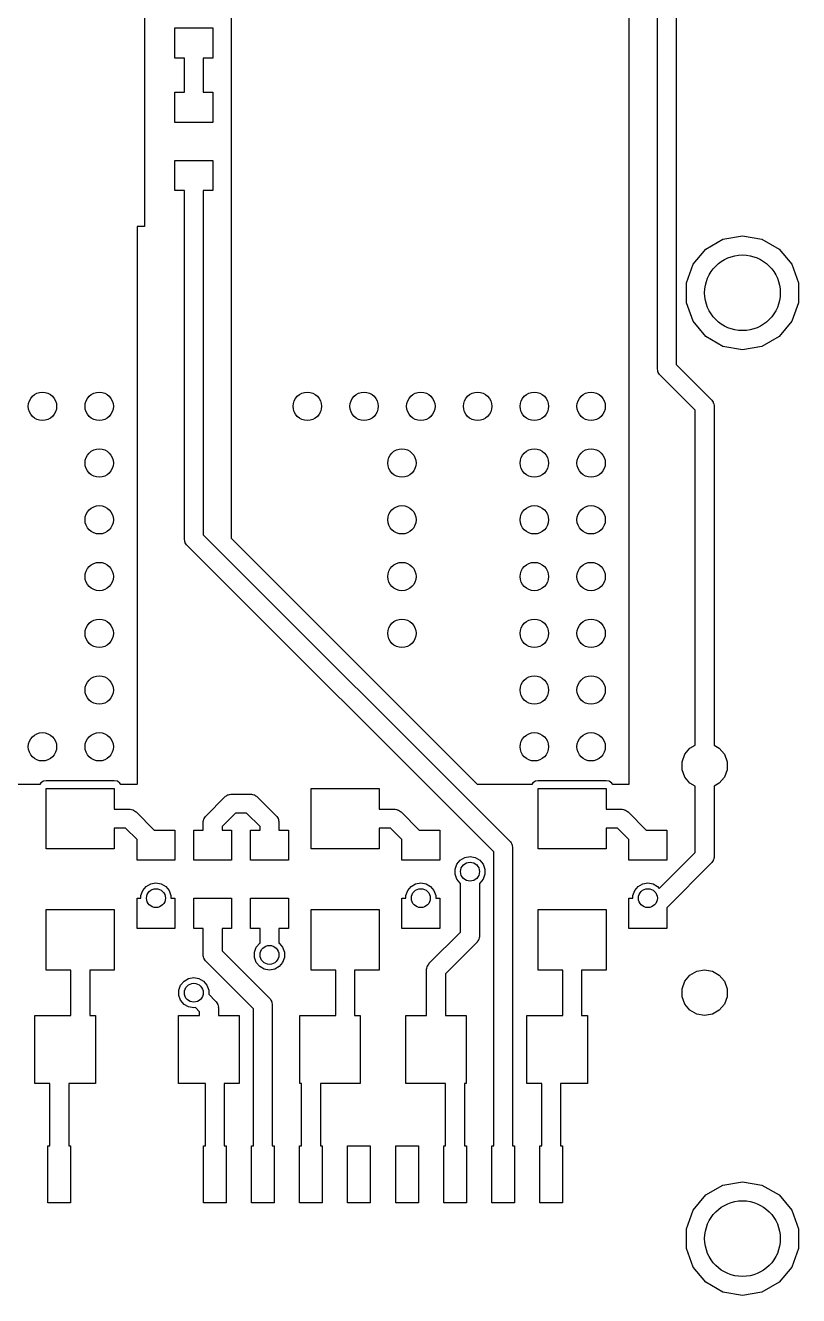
# Model space of a CAD drawing. Extents: x 0.3 to 75.7, y -92.7 to -0.5.
# Drawn here: x 54.05 to 74.48, y -54.51 to -20.93 of the extents above; entities that cross this region are included whole.
import ezdxf

# ---------------------------------------------------------------- set-up
doc = ezdxf.new("R2010")
doc.units = 0
doc.header["$MEASUREMENT"] = 0
doc.layers.add('BLACK', color=7, linetype='CONTINUOUS')

msp = doc.modelspace()

# ---------------------------------------------------------------- linework, layer by layer
at = {"layer": 'Black'}
for p, q in [((70, -14.5127), (70, -40.9873)), ((59.5, -34.4947), (59.5, -18.0053)), ((70.75, -30), (70.75, -19.46)), ((57.2, -19.75), (57.2, -26.25)), ((71.25, -19.5636), (71.25, -29.8964)), ((58, -21.8), (58, -21)), ((58, -21), (59, -21)), ((59, -21), (59, -21.8)), ((58.25, -21.8), (58, -21.8)), ((58.25, -22.7), (58.25, -21.8)), ((59, -21.8), (58.75, -21.8)), ((58.75, -21.8), (58.75, -22.7)), ((58, -23.5), (58, -22.7)), ((58, -22.7), (58.25, -22.7)), ((58.75, -22.7), (59, -22.7)), ((59, -22.7), (59, -23.5)), ((59, -23.5), (58, -23.5)), ((58, -25.3), (58, -24.5)), ((58, -24.5), (59, -24.5)), ((59, -24.5), (59, -25.3)), ((58.25, -25.3), (58, -25.3)), ((58.25, -34.5), (58.25, -25.3)), ((59, -25.3), (58.75, -25.3)), ((58.75, -25.3), (58.75, -34.3964)), ((57.2, -26.25), (57, -26.25)), ((57, -26.25), (57, -40.9873)), ((72.485, -26.5851), (73, -26.4943)), ((73, -26.4943), (73.515, -26.5851)), ((71.696, -27.2471), (72.0321, -26.8465)), ((72.0321, -26.8465), (72.485, -26.5851)), ((73.515, -26.5851), (73.9679, -26.8465)), ((73.9679, -26.8465), (74.304, -27.2471)), ((71.5171, -27.7385), (71.696, -27.2471)), ((74.304, -27.2471), (74.4829, -27.7385)), ((71.5171, -28.2615), (71.5171, -27.7385)), ((74.4829, -27.7385), (74.4829, -28.2615)), ((71.696, -28.7529), (71.5171, -28.2615)), ((74.4829, -28.2615), (74.304, -28.7529)), ((72.0321, -29.1535), (71.696, -28.7529)), ((74.304, -28.7529), (73.9679, -29.1535)), ((72.485, -29.4149), (72.0321, -29.1535)), ((73.9679, -29.1535), (73.515, -29.4149)), ((73, -29.5057), (72.485, -29.4149)), ((73.515, -29.4149), (73, -29.5057)), ((70.7519, -30.0108), (70.75, -30)), ((70.751, -30.0218), (70.7519, -30.0108)), ((70.7594, -30.0533), (70.751, -30.0218)), ((70.7651, -30.0855), (70.7594, -30.0533)), ((70.7706, -30.095), (70.7651, -30.0855)), ((70.7734, -30.1057), (70.7706, -30.095)), ((70.7922, -30.1324), (70.7734, -30.1057)), ((70.8085, -30.1607), (70.7922, -30.1324)), ((70.8169, -30.1678), (70.8085, -30.1607)), ((70.8232, -30.1768), (70.8169, -30.1678)), ((71.75, -31.1036), (70.8232, -30.1768)), ((71.25, -29.8964), (72.1768, -30.8232)), ((72.1768, -30.8232), (72.1831, -30.8322)), ((72.1831, -30.8322), (72.1915, -30.8393)), ((72.1915, -30.8393), (72.2078, -30.8676)), ((72.2078, -30.8676), (72.2266, -30.8943)), ((71.75, -39.9594), (71.75, -31.1036)), ((72.2266, -30.8943), (72.2294, -30.905)), ((72.2294, -30.905), (72.2349, -30.9145)), ((72.2349, -30.9145), (72.2406, -30.9467)), ((72.2406, -30.9467), (72.249, -30.9782)), ((72.249, -30.9782), (72.2481, -30.9892)), ((72.2481, -30.9892), (72.25, -31)), ((72.25, -31), (72.25, -39.9594)), ((58.2519, -34.5108), (58.25, -34.5)), ((58.251, -34.5218), (58.2519, -34.5108)), ((58.2594, -34.5533), (58.251, -34.5218)), ((58.2651, -34.5855), (58.2594, -34.5533)), ((58.75, -34.3964), (66.8518, -42.4982)), ((59.5001, -34.4953), (59.5, -34.4947)), ((59.5, -34.4958), (59.5001, -34.4953)), ((59.5005, -34.4975), (59.5, -34.4958)), ((59.5008, -34.4991), (59.5005, -34.4975)), ((59.501, -34.4996), (59.5008, -34.4991)), ((59.5012, -34.5001), (59.501, -34.4996)), ((59.5021, -34.5015), (59.5012, -34.5001)), ((59.503, -34.5029), (59.5021, -34.5015)), ((59.5034, -34.5033), (59.503, -34.5029)), ((59.5037, -34.5037), (59.5034, -34.5033)), ((65.9963, -40.9963), (59.5037, -34.5037)), ((58.2706, -34.595), (58.2651, -34.5855)), ((58.2734, -34.6057), (58.2706, -34.595)), ((58.2922, -34.6324), (58.2734, -34.6057)), ((58.3085, -34.6607), (58.2922, -34.6324)), ((58.3169, -34.6678), (58.3085, -34.6607)), ((58.3232, -34.6768), (58.3169, -34.6678)), ((66.425, -42.7786), (58.3232, -34.6768)), ((71.4069, -40.3954), (71.4784, -40.1989)), ((71.4784, -40.1989), (71.6129, -40.0386)), ((71.6129, -40.0386), (71.75, -39.9594)), ((72.25, -39.9594), (72.3871, -40.0386)), ((72.3871, -40.0386), (72.5216, -40.1989)), ((72.5216, -40.1989), (72.5931, -40.3954)), ((71.4069, -40.6046), (71.4069, -40.3954)), ((71.4784, -40.8011), (71.4069, -40.6046)), ((72.5931, -40.6046), (72.5216, -40.8011)), ((72.5931, -40.3954), (72.5931, -40.6046)), ((54.4578, -40.9538), (54.4301, -40.9945)), ((54.526, -40.91), (54.4578, -40.9538)), ((54.6012, -40.8958), (54.526, -40.91)), ((56.3987, -40.8958), (54.6012, -40.8958)), ((56.4793, -40.9122), (56.3987, -40.8958)), ((56.5462, -40.9578), (56.4793, -40.9122)), ((56.5696, -40.9942), (56.5462, -40.9578)), ((67.4578, -40.9538), (67.4301, -40.9945)), ((67.526, -40.91), (67.4578, -40.9538)), ((67.6012, -40.8958), (67.526, -40.91)), ((69.3987, -40.8958), (67.6012, -40.8958)), ((69.4793, -40.9122), (69.3987, -40.8958)), ((69.5462, -40.9578), (69.4793, -40.9122)), ((69.5696, -40.9942), (69.5462, -40.9578)), ((71.6129, -40.9614), (71.4784, -40.8011)), ((72.5216, -40.8011), (72.3871, -40.9614)), ((54.4196, -41), (53.0053, -41)), ((54.4213, -40.9997), (54.4196, -41)), ((54.423, -40.9995), (54.4213, -40.9997)), ((54.4234, -40.9993), (54.423, -40.9995)), ((54.4239, -40.9992), (54.4234, -40.9993)), ((54.4254, -40.9984), (54.4239, -40.9992)), ((54.427, -40.9976), (54.4254, -40.9984)), ((54.4273, -40.9973), (54.427, -40.9976)), ((54.4277, -40.997), (54.4273, -40.9973)), ((54.4288, -40.9957), (54.4277, -40.997)), ((54.4301, -40.9945), (54.4288, -40.9957)), ((54.6, -42.7), (54.6, -41.1)), ((54.6, -41.1), (56.4, -41.1)), ((56.4, -41.1), (56.4, -41.65)), ((56.5708, -40.9956), (56.5696, -40.9942)), ((56.5721, -40.997), (56.5708, -40.9956)), ((56.5723, -40.9972), (56.5721, -40.997)), ((56.5726, -40.9974), (56.5723, -40.9972)), ((56.5742, -40.9983), (56.5726, -40.9974)), ((56.5759, -40.9992), (56.5742, -40.9983)), ((56.5762, -40.9993), (56.5759, -40.9992)), ((56.5765, -40.9994), (56.5762, -40.9993)), ((56.5784, -40.9997), (56.5765, -40.9994)), ((56.5802, -41), (56.5784, -40.9997)), ((56.9873, -41), (56.5802, -41)), ((56.9884, -40.9998), (56.9873, -41)), ((56.9895, -40.9998), (56.9884, -40.9998)), ((56.9905, -40.9994), (56.9895, -40.9998)), ((56.9916, -40.9992), (56.9905, -40.9994)), ((56.9926, -40.9987), (56.9916, -40.9992)), ((56.9936, -40.9983), (56.9926, -40.9987)), ((56.9945, -40.9976), (56.9936, -40.9983)), ((56.9955, -40.997), (56.9945, -40.9976)), ((56.9962, -40.9962), (56.9955, -40.997)), ((56.997, -40.9955), (56.9962, -40.9962)), ((56.9976, -40.9945), (56.997, -40.9955)), ((56.9983, -40.9936), (56.9976, -40.9945)), ((56.9987, -40.9926), (56.9983, -40.9936)), ((56.9992, -40.9916), (56.9987, -40.9926)), ((56.9994, -40.9905), (56.9992, -40.9916)), ((56.9998, -40.9895), (56.9994, -40.9905)), ((57, -40.9873), (56.9998, -40.9884)), ((56.9998, -40.9884), (56.9998, -40.9895)), ((59.3393, -41.3085), (59.3676, -41.2922)), ((59.3676, -41.2922), (59.3943, -41.2734)), ((59.3943, -41.2734), (59.405, -41.2706)), ((59.405, -41.2706), (59.4145, -41.2651)), ((59.4145, -41.2651), (59.4467, -41.2594)), ((59.4467, -41.2594), (59.4782, -41.251)), ((59.4782, -41.251), (59.4892, -41.2519)), ((59.4892, -41.2519), (59.5, -41.25)), ((59.5, -41.25), (60, -41.25)), ((60, -41.25), (60.0108, -41.2519)), ((60.0108, -41.2519), (60.0218, -41.251)), ((60.0218, -41.251), (60.0533, -41.2594)), ((60.0533, -41.2594), (60.0855, -41.2651)), ((60.0855, -41.2651), (60.095, -41.2706)), ((60.095, -41.2706), (60.1057, -41.2734)), ((60.1057, -41.2734), (60.1324, -41.2922)), ((60.1324, -41.2922), (60.1607, -41.3085)), ((61.6, -42.7), (61.6, -41.1)), ((61.6, -41.1), (63.4, -41.1)), ((63.4, -41.1), (63.4, -41.65)), ((65.9967, -40.9966), (65.9963, -40.9963)), ((65.9971, -40.997), (65.9967, -40.9966)), ((65.9985, -40.9979), (65.9971, -40.997)), ((65.9999, -40.9988), (65.9985, -40.9979)), ((66.0004, -40.999), (65.9999, -40.9988)), ((66.0009, -40.9992), (66.0004, -40.999)), ((66.0026, -40.9995), (66.0009, -40.9992)), ((66.0042, -41), (66.0026, -40.9995)), ((66.0047, -40.9999), (66.0042, -41)), ((66.0053, -41), (66.0047, -40.9999)), ((67.4196, -41), (66.0053, -41)), ((67.4213, -40.9997), (67.4196, -41)), ((67.423, -40.9995), (67.4213, -40.9997)), ((67.4234, -40.9993), (67.423, -40.9995)), ((67.4239, -40.9992), (67.4234, -40.9993)), ((67.4254, -40.9984), (67.4239, -40.9992)), ((67.427, -40.9976), (67.4254, -40.9984)), ((67.4273, -40.9973), (67.427, -40.9976)), ((67.4277, -40.997), (67.4273, -40.9973)), ((67.4288, -40.9957), (67.4277, -40.997)), ((67.4301, -40.9945), (67.4288, -40.9957)), ((67.6, -42.7), (67.6, -41.1)), ((67.6, -41.1), (69.4, -41.1)), ((69.4, -41.1), (69.4, -41.65)), ((69.5708, -40.9956), (69.5696, -40.9942)), ((69.5721, -40.997), (69.5708, -40.9956)), ((69.5723, -40.9972), (69.5721, -40.997)), ((69.5726, -40.9974), (69.5723, -40.9972)), ((69.5742, -40.9983), (69.5726, -40.9974)), ((69.5759, -40.9992), (69.5742, -40.9983)), ((69.5762, -40.9993), (69.5759, -40.9992)), ((69.5765, -40.9994), (69.5762, -40.9993)), ((69.5784, -40.9997), (69.5765, -40.9994)), ((69.5802, -41), (69.5784, -40.9997)), ((69.9873, -41), (69.5802, -41)), ((69.9884, -40.9998), (69.9873, -41)), ((69.9895, -40.9998), (69.9884, -40.9998)), ((69.9905, -40.9994), (69.9895, -40.9998)), ((69.9916, -40.9992), (69.9905, -40.9994)), ((69.9926, -40.9987), (69.9916, -40.9992)), ((69.9937, -40.9983), (69.9926, -40.9987)), ((69.9945, -40.9976), (69.9937, -40.9983)), ((69.9955, -40.997), (69.9945, -40.9976)), ((69.9962, -40.9962), (69.9955, -40.997)), ((69.997, -40.9955), (69.9962, -40.9962)), ((69.9976, -40.9945), (69.997, -40.9955)), ((69.9983, -40.9936), (69.9976, -40.9945)), ((69.9987, -40.9926), (69.9983, -40.9936)), ((69.9992, -40.9916), (69.9987, -40.9926)), ((69.9994, -40.9905), (69.9992, -40.9916)), ((69.9998, -40.9895), (69.9994, -40.9905)), ((70, -40.9873), (69.9998, -40.9884)), ((69.9998, -40.9884), (69.9998, -40.9895)), ((71.75, -41.0406), (71.6129, -40.9614)), ((71.75, -42.7964), (71.75, -41.0406)), ((72.3871, -40.9614), (72.25, -41.0406)), ((72.25, -41.0406), (72.25, -42.9)), ((58.8232, -41.8232), (59.3232, -41.3232)), ((59.3232, -41.3232), (59.3322, -41.3169)), ((59.3322, -41.3169), (59.3393, -41.3085)), ((60.1607, -41.3085), (60.1678, -41.3169)), ((60.1678, -41.3169), (60.1768, -41.3232)), ((60.1768, -41.3232), (60.6768, -41.8232)), ((56.4, -41.65), (56.8, -41.65)), ((56.8, -41.65), (56.8108, -41.6519)), ((56.8108, -41.6519), (56.8218, -41.651)), ((56.8218, -41.651), (56.8533, -41.6594)), ((56.8533, -41.6594), (56.8855, -41.6651)), ((56.8855, -41.6651), (56.895, -41.6706)), ((56.895, -41.6706), (56.9057, -41.6734)), ((56.9057, -41.6734), (56.9324, -41.6922)), ((56.9324, -41.6922), (56.9607, -41.7085)), ((56.9607, -41.7085), (56.9678, -41.7169)), ((56.9678, -41.7169), (56.9768, -41.7232)), ((56.9768, -41.7232), (57.4536, -42.2)), ((58.751, -41.9782), (58.7594, -41.9467)), ((58.7594, -41.9467), (58.7651, -41.9145)), ((58.7651, -41.9145), (58.7706, -41.905)), ((58.7706, -41.905), (58.7734, -41.8943)), ((58.7734, -41.8943), (58.7922, -41.8676)), ((58.7922, -41.8676), (58.8085, -41.8393)), ((58.8085, -41.8393), (58.8169, -41.8322)), ((58.8169, -41.8322), (58.8232, -41.8232)), ((59.6036, -41.75), (59.25, -42.1036)), ((59.8964, -41.75), (59.6036, -41.75)), ((60.25, -42.1036), (59.8964, -41.75)), ((60.6768, -41.8232), (60.6831, -41.8322)), ((60.6831, -41.8322), (60.6915, -41.8393)), ((60.6915, -41.8393), (60.7078, -41.8676)), ((60.7078, -41.8676), (60.7266, -41.8943)), ((60.7266, -41.8943), (60.7294, -41.905)), ((60.7294, -41.905), (60.7349, -41.9145)), ((60.7349, -41.9145), (60.7406, -41.9467)), ((60.7406, -41.9467), (60.749, -41.9782)), ((63.4, -41.65), (63.8, -41.65)), ((63.8, -41.65), (63.8108, -41.6519)), ((63.8108, -41.6519), (63.8218, -41.651)), ((63.8218, -41.651), (63.8533, -41.6594)), ((63.8533, -41.6594), (63.8855, -41.6651)), ((63.8855, -41.6651), (63.895, -41.6706)), ((63.895, -41.6706), (63.9057, -41.6734)), ((63.9057, -41.6734), (63.9324, -41.6922)), ((63.9324, -41.6922), (63.9607, -41.7085)), ((63.9607, -41.7085), (63.9678, -41.7169)), ((63.9678, -41.7169), (63.9768, -41.7232)), ((63.9768, -41.7232), (64.4536, -42.2)), ((69.4, -41.65), (69.8, -41.65)), ((69.8, -41.65), (69.8108, -41.6519)), ((69.8108, -41.6519), (69.8218, -41.651)), ((69.8218, -41.651), (69.8533, -41.6594)), ((69.8533, -41.6594), (69.8855, -41.6651)), ((69.8855, -41.6651), (69.895, -41.6706)), ((69.895, -41.6706), (69.9057, -41.6734)), ((69.9057, -41.6734), (69.9324, -41.6922)), ((69.9324, -41.6922), (69.9607, -41.7085)), ((69.9607, -41.7085), (69.9678, -41.7169)), ((69.9678, -41.7169), (69.9768, -41.7232)), ((69.9768, -41.7232), (70.4536, -42.2)), ((56.6964, -42.15), (56.4, -42.15)), ((56.4, -42.15), (56.4, -42.7)), ((57, -42.4536), (56.6964, -42.15)), ((57.4536, -42.2), (58, -42.2)), ((58, -42.2), (58, -43)), ((58.5, -43), (58.5, -42.2)), ((58.5, -42.2), (58.75, -42.2)), ((58.75, -42), (58.7519, -41.9892)), ((58.75, -42.2), (58.75, -42)), ((58.7519, -41.9892), (58.751, -41.9782)), ((59.25, -42.1036), (59.25, -42.2)), ((59.25, -42.2), (59.5, -42.2)), ((59.5, -42.2), (59.5, -43)), ((60, -43), (60, -42.2)), ((60, -42.2), (60.25, -42.2)), ((60.25, -42.2), (60.25, -42.1036)), ((60.749, -41.9782), (60.7481, -41.9892)), ((60.7481, -41.9892), (60.75, -42)), ((60.75, -42), (60.75, -42.2)), ((60.75, -42.2), (61, -42.2)), ((61, -42.2), (61, -43)), ((63.6964, -42.15), (63.4, -42.15)), ((63.4, -42.15), (63.4, -42.7)), ((64, -42.4536), (63.6964, -42.15)), ((64.4536, -42.2), (65, -42.2)), ((65, -42.2), (65, -43)), ((69.6964, -42.15), (69.4, -42.15)), ((69.4, -42.15), (69.4, -42.7)), ((70, -42.4536), (69.6964, -42.15)), ((70.4536, -42.2), (71, -42.2)), ((71, -42.2), (71, -43)), ((57, -43), (57, -42.4536)), ((64, -43), (64, -42.4536)), ((66.8518, -42.4982), (66.8581, -42.5072)), ((66.8581, -42.5072), (66.8665, -42.5143)), ((66.8665, -42.5143), (66.8828, -42.5426)), ((66.8828, -42.5426), (66.9016, -42.5693)), ((66.9016, -42.5693), (66.9044, -42.58)), ((66.9044, -42.58), (66.9099, -42.5895)), ((66.9099, -42.5895), (66.9156, -42.6217)), ((66.9156, -42.6217), (66.924, -42.6532)), ((70, -43), (70, -42.4536)), ((56.4, -42.7), (54.6, -42.7)), ((63.4, -42.7), (61.6, -42.7)), ((65.5419, -42.9924), (65.6627, -42.9227)), ((65.6627, -42.9227), (65.8, -42.8985)), ((65.8, -42.8985), (65.9373, -42.9227)), ((65.9373, -42.9227), (66.0581, -42.9924)), ((66.425, -50.55), (66.425, -42.7786)), ((66.924, -42.6532), (66.9231, -42.6642)), ((66.9231, -42.6642), (66.925, -42.675)), ((66.925, -42.675), (66.925, -50.55)), ((69.4, -42.7), (67.6, -42.7)), ((70.8019, -43.7446), (71.75, -42.7964)), ((72.2406, -42.9533), (72.2349, -42.9855)), ((72.249, -42.9218), (72.2406, -42.9533)), ((72.25, -42.9), (72.2481, -42.9108)), ((72.2481, -42.9108), (72.249, -42.9218)), ((58, -43), (57, -43)), ((59.5, -43), (58.5, -43)), ((61, -43), (60, -43)), ((65, -43), (64, -43)), ((65.4046, -43.2303), (65.4523, -43.0992)), ((65.4046, -43.3697), (65.4046, -43.2303)), ((65.4523, -43.0992), (65.5419, -42.9924)), ((66.0581, -42.9924), (66.1477, -43.0992)), ((66.1477, -43.0992), (66.1954, -43.2303)), ((66.1954, -43.2303), (66.1954, -43.3697)), ((71, -43), (70, -43)), ((72.1768, -43.0768), (71, -44.2536)), ((72.1831, -43.0678), (72.1768, -43.0768)), ((72.1915, -43.0607), (72.1831, -43.0678)), ((72.2078, -43.0324), (72.1915, -43.0607)), ((72.2266, -43.0057), (72.2078, -43.0324)), ((72.2294, -42.995), (72.2266, -43.0057)), ((72.2349, -42.9855), (72.2294, -42.995)), ((57.2419, -43.6924), (57.3627, -43.6227)), ((57.3627, -43.6227), (57.5, -43.5985)), ((57.5, -43.5985), (57.6373, -43.6227)), ((57.6373, -43.6227), (57.7581, -43.6924)), ((64.2419, -43.6924), (64.3627, -43.6227)), ((64.3627, -43.6227), (64.5, -43.5985)), ((64.5, -43.5985), (64.6373, -43.6227)), ((64.6373, -43.6227), (64.7581, -43.6924)), ((65.4523, -43.5008), (65.4046, -43.3697)), ((65.5419, -43.6076), (65.4523, -43.5008)), ((65.55, -43.6123), (65.5419, -43.6076)), ((65.55, -44.8964), (65.55, -43.6123)), ((66.0581, -43.6076), (66.05, -43.6123)), ((66.05, -43.6123), (66.05, -45)), ((66.1477, -43.5008), (66.0581, -43.6076)), ((66.1954, -43.3697), (66.1477, -43.5008)), ((70.2419, -43.6924), (70.3627, -43.6227)), ((70.3627, -43.6227), (70.5, -43.5985)), ((70.5, -43.5985), (70.6373, -43.6227)), ((70.6373, -43.6227), (70.7581, -43.6924)), ((57.1046, -43.9303), (57.1523, -43.7992)), ((57.1046, -44), (57.1046, -43.9303)), ((57.1523, -43.7992), (57.2419, -43.6924)), ((57.7581, -43.6924), (57.8477, -43.7992)), ((57.8477, -43.7992), (57.8954, -43.9303)), ((57.8954, -43.9303), (57.8954, -44)), ((64.1046, -43.9303), (64.1523, -43.7992)), ((64.1046, -44), (64.1046, -43.9303)), ((64.1523, -43.7992), (64.2419, -43.6924)), ((64.7581, -43.6924), (64.8477, -43.7992)), ((64.8477, -43.7992), (64.8954, -43.9303)), ((64.8954, -43.9303), (64.8954, -44)), ((70.1046, -43.9303), (70.1523, -43.7992)), ((70.1046, -44), (70.1046, -43.9303)), ((70.1523, -43.7992), (70.2419, -43.6924)), ((70.7581, -43.6924), (70.8019, -43.7446)), ((54.6, -45.9), (54.6, -44.3)), ((54.6, -44.3), (56.4, -44.3)), ((56.4, -44.3), (56.4, -45.9)), ((57, -44.8), (57, -44)), ((57, -44), (57.1046, -44)), ((57.8954, -44), (58, -44)), ((58, -44), (58, -44.8)), ((58.5, -44.8), (58.5, -44)), ((58.5, -44), (59.5, -44)), ((59.5, -44), (59.5, -44.8)), ((60, -44.8), (60, -44)), ((60, -44), (61, -44)), ((61, -44), (61, -44.8)), ((61.6, -45.9), (61.6, -44.3)), ((61.6, -44.3), (63.4, -44.3)), ((63.4, -44.3), (63.4, -45.9)), ((64, -44.8), (64, -44)), ((64, -44), (64.1046, -44)), ((64.8954, -44), (65, -44)), ((65, -44), (65, -44.8)), ((67.6, -45.9), (67.6, -44.3)), ((67.6, -44.3), (69.4, -44.3)), ((69.4, -44.3), (69.4, -45.9)), ((70, -44.8), (70, -44)), ((70, -44), (70.1046, -44)), ((71, -44.2536), (71, -44.8)), ((58, -44.8), (57, -44.8)), ((58.75, -44.8), (58.5, -44.8)), ((58.75, -45.5), (58.75, -44.8)), ((59.5, -44.8), (59.25, -44.8)), ((59.25, -44.8), (59.25, -45.3964)), ((60.25, -44.8), (60, -44.8)), ((60.25, -45.1877), (60.25, -44.8)), ((61, -44.8), (60.75, -44.8)), ((60.75, -44.8), (60.75, -45.1877)), ((65, -44.8), (64, -44.8)), ((64.7232, -45.7232), (65.55, -44.8964)), ((71, -44.8), (70, -44.8)), ((60.1046, -45.4303), (60.1523, -45.2992)), ((60.1523, -45.2992), (60.2419, -45.1924)), ((60.2419, -45.1924), (60.25, -45.1877)), ((60.75, -45.1877), (60.7581, -45.1924)), ((60.7581, -45.1924), (60.8477, -45.2992)), ((60.8477, -45.2992), (60.8954, -45.4303)), ((65.9768, -45.1768), (65.15, -46.0036)), ((65.9831, -45.1678), (65.9768, -45.1768)), ((65.9915, -45.1607), (65.9831, -45.1678)), ((66.0078, -45.1324), (65.9915, -45.1607)), ((66.0266, -45.1057), (66.0078, -45.1324)), ((66.0294, -45.095), (66.0266, -45.1057)), ((66.0349, -45.0855), (66.0294, -45.095)), ((66.0406, -45.0533), (66.0349, -45.0855)), ((66.049, -45.0218), (66.0406, -45.0533)), ((66.05, -45), (66.0481, -45.0108)), ((66.0481, -45.0108), (66.049, -45.0218)), ((58.7519, -45.5108), (58.75, -45.5)), ((58.751, -45.5218), (58.7519, -45.5108)), ((58.7594, -45.5533), (58.751, -45.5218)), ((58.7651, -45.5855), (58.7594, -45.5533)), ((58.7706, -45.595), (58.7651, -45.5855)), ((58.7734, -45.6057), (58.7706, -45.595)), ((58.7922, -45.6324), (58.7734, -45.6057)), ((58.8085, -45.6607), (58.7922, -45.6324)), ((59.25, -45.3964), (60.5018, -46.6482)), ((60.1046, -45.5697), (60.1046, -45.4303)), ((60.1523, -45.7008), (60.1046, -45.5697)), ((60.8954, -45.5697), (60.8477, -45.7008)), ((60.8954, -45.4303), (60.8954, -45.5697)), ((55.25, -45.9), (54.6, -45.9)), ((55.25, -47.1), (55.25, -45.9)), ((56.4, -45.9), (55.75, -45.9)), ((55.75, -45.9), (55.75, -47.1)), ((58.8169, -45.6678), (58.8085, -45.6607)), ((58.8232, -45.6768), (58.8169, -45.6678)), ((60.075, -46.9286), (58.8232, -45.6768)), ((60.2419, -45.8076), (60.1523, -45.7008)), ((60.3627, -45.8773), (60.2419, -45.8076)), ((60.5, -45.9015), (60.3627, -45.8773)), ((60.6373, -45.8773), (60.5, -45.9015)), ((60.7581, -45.8076), (60.6373, -45.8773)), ((60.8477, -45.7008), (60.7581, -45.8076)), ((62.25, -45.9), (61.6, -45.9)), ((62.25, -47.1), (62.25, -45.9)), ((63.4, -45.9), (62.75, -45.9)), ((62.75, -45.9), (62.75, -47.1)), ((64.65, -45.9), (64.6519, -45.8892)), ((64.65, -47.1), (64.65, -45.9)), ((64.651, -45.8782), (64.6594, -45.8467)), ((64.6519, -45.8892), (64.651, -45.8782)), ((64.6594, -45.8467), (64.6651, -45.8145)), ((64.6651, -45.8145), (64.6706, -45.805)), ((64.6706, -45.805), (64.6734, -45.7943)), ((64.6734, -45.7943), (64.6922, -45.7676)), ((64.6922, -45.7676), (64.7085, -45.7393)), ((64.7085, -45.7393), (64.7169, -45.7322)), ((64.7169, -45.7322), (64.7232, -45.7232)), ((68.25, -45.9), (67.6, -45.9)), ((68.25, -47.1), (68.25, -45.9)), ((69.4, -45.9), (68.75, -45.9)), ((68.75, -45.9), (68.75, -47.1)), ((71.6129, -46.0386), (71.794, -45.934)), ((71.794, -45.934), (72, -45.8977)), ((72, -45.8977), (72.206, -45.934)), ((72.206, -45.934), (72.3871, -46.0386)), ((58.1046, -46.4303), (58.1523, -46.2992)), ((58.1523, -46.2992), (58.2419, -46.1924)), ((58.2419, -46.1924), (58.3627, -46.1227)), ((58.3627, -46.1227), (58.5, -46.0985)), ((58.5, -46.0985), (58.6373, -46.1227)), ((58.6373, -46.1227), (58.7581, -46.1924)), ((58.7581, -46.1924), (58.8477, -46.2992)), ((58.8477, -46.2992), (58.8954, -46.4303)), ((65.15, -46.0036), (65.15, -47.1)), ((71.4069, -46.3954), (71.4784, -46.1989)), ((71.4784, -46.1989), (71.6129, -46.0386)), ((72.3871, -46.0386), (72.5216, -46.1989)), ((72.5216, -46.1989), (72.5931, -46.3954)), ((58.1046, -46.5697), (58.1046, -46.4303)), ((58.1523, -46.7008), (58.1046, -46.5697)), ((58.8954, -46.4303), (58.8954, -46.5419)), ((58.8954, -46.5419), (59.0768, -46.7232)), ((60.5018, -46.6482), (60.5081, -46.6572)), ((60.5081, -46.6572), (60.5165, -46.6643)), ((60.5165, -46.6643), (60.5328, -46.6926)), ((71.4069, -46.6046), (71.4069, -46.3954)), ((71.4784, -46.8011), (71.4069, -46.6046)), ((72.5931, -46.6046), (72.5216, -46.8011)), ((72.5931, -46.3954), (72.5931, -46.6046)), ((58.2419, -46.8076), (58.1523, -46.7008)), ((58.3627, -46.8773), (58.2419, -46.8076)), ((58.5, -46.9015), (58.3627, -46.8773)), ((58.5408, -46.8943), (58.5, -46.9015)), ((58.65, -47.0036), (58.5408, -46.8943)), ((59.0768, -46.7232), (59.0831, -46.7322)), ((59.0831, -46.7322), (59.0915, -46.7393)), ((59.0915, -46.7393), (59.1078, -46.7676)), ((59.1078, -46.7676), (59.1266, -46.7943)), ((59.1266, -46.7943), (59.1294, -46.805)), ((59.1294, -46.805), (59.1349, -46.8145)), ((59.1349, -46.8145), (59.1406, -46.8467)), ((59.1406, -46.8467), (59.149, -46.8782)), ((59.149, -46.8782), (59.1481, -46.8892)), ((59.1481, -46.8892), (59.15, -46.9)), ((59.15, -46.9), (59.15, -47.1)), ((60.075, -50.55), (60.075, -46.9286)), ((60.5328, -46.6926), (60.5516, -46.7193)), ((60.5516, -46.7193), (60.5544, -46.73)), ((60.5544, -46.73), (60.5599, -46.7395)), ((60.5599, -46.7395), (60.5656, -46.7717)), ((60.5656, -46.7717), (60.574, -46.8032)), ((60.574, -46.8032), (60.5731, -46.8142)), ((60.5731, -46.8142), (60.575, -46.825)), ((60.575, -46.825), (60.575, -50.55)), ((71.6129, -46.9614), (71.4784, -46.8011)), ((71.794, -47.066), (71.6129, -46.9614)), ((72.3871, -46.9614), (72.206, -47.066)), ((72.5216, -46.8011), (72.3871, -46.9614)), ((54.3, -48.9), (54.3, -47.1)), ((54.3, -47.1), (55.25, -47.1)), ((55.75, -47.1), (55.9, -47.1)), ((55.9, -47.1), (55.9, -48.9)), ((58.1, -48.9), (58.1, -47.1)), ((58.1, -47.1), (58.65, -47.1)), ((58.65, -47.1), (58.65, -47.0036)), ((59.15, -47.1), (59.7, -47.1)), ((59.7, -47.1), (59.7, -48.9)), ((61.3, -48.9), (61.3, -47.1)), ((61.3, -47.1), (62.25, -47.1)), ((62.75, -47.1), (62.9, -47.1)), ((62.9, -47.1), (62.9, -48.9)), ((64.1, -48.9), (64.1, -47.1)), ((64.1, -47.1), (64.65, -47.1)), ((65.15, -47.1), (65.7, -47.1)), ((65.7, -47.1), (65.7, -48.9)), ((67.3, -48.9), (67.3, -47.1)), ((67.3, -47.1), (68.25, -47.1)), ((68.75, -47.1), (68.9, -47.1)), ((68.9, -47.1), (68.9, -48.9)), ((72, -47.1023), (71.794, -47.066)), ((72.206, -47.066), (72, -47.1023)), ((54.695, -48.9), (54.3, -48.9)), ((54.695, -50.55), (54.695, -48.9)), ((55.9, -48.9), (55.195, -48.9)), ((55.195, -48.9), (55.195, -50.55)), ((58.805, -48.9), (58.1, -48.9)), ((58.805, -50.55), (58.805, -48.9)), ((59.7, -48.9), (59.305, -48.9)), ((59.305, -48.9), (59.305, -50.55)), ((61.345, -48.9), (61.3, -48.9)), ((61.345, -50.55), (61.345, -48.9)), ((62.9, -48.9), (61.845, -48.9)), ((61.845, -48.9), (61.845, -50.55)), ((65.155, -48.9), (64.1, -48.9)), ((65.155, -50.55), (65.155, -48.9)), ((65.7, -48.9), (65.655, -48.9)), ((65.655, -48.9), (65.655, -50.55)), ((67.695, -48.9), (67.3, -48.9)), ((67.695, -50.55), (67.695, -48.9)), ((68.9, -48.9), (68.195, -48.9)), ((68.195, -48.9), (68.195, -50.55)), ((54.645, -52.05), (54.645, -50.55)), ((54.645, -50.55), (54.695, -50.55)), ((55.195, -50.55), (55.245, -50.55)), ((55.245, -50.55), (55.245, -52.05)), ((58.755, -52.05), (58.755, -50.55)), ((58.755, -50.55), (58.805, -50.55)), ((59.305, -50.55), (59.355, -50.55)), ((59.355, -50.55), (59.355, -52.05)), ((60.025, -52.05), (60.025, -50.55)), ((60.025, -50.55), (60.075, -50.55)), ((60.575, -50.55), (60.625, -50.55)), ((60.625, -50.55), (60.625, -52.05)), ((61.295, -52.05), (61.295, -50.55)), ((61.295, -50.55), (61.345, -50.55)), ((61.845, -50.55), (61.895, -50.55)), ((61.895, -50.55), (61.895, -52.05)), ((62.565, -52.05), (62.565, -50.55)), ((62.565, -50.55), (63.165, -50.55)), ((63.165, -50.55), (63.165, -52.05)), ((63.835, -52.05), (63.835, -50.55)), ((63.835, -50.55), (64.435, -50.55)), ((64.435, -50.55), (64.435, -52.05)), ((65.105, -52.05), (65.105, -50.55)), ((65.105, -50.55), (65.155, -50.55)), ((65.655, -50.55), (65.705, -50.55)), ((65.705, -50.55), (65.705, -52.05)), ((66.375, -52.05), (66.375, -50.55)), ((66.375, -50.55), (66.425, -50.55)), ((66.925, -50.55), (66.975, -50.55)), ((66.975, -50.55), (66.975, -52.05)), ((67.645, -52.05), (67.645, -50.55)), ((67.645, -50.55), (67.695, -50.55)), ((68.195, -50.55), (68.245, -50.55)), ((68.245, -50.55), (68.245, -52.05)), ((72.0321, -51.8465), (72.485, -51.5851)), ((72.485, -51.5851), (73, -51.4943)), ((73, -51.4943), (73.515, -51.5851)), ((73.515, -51.5851), (73.9679, -51.8465)), ((71.696, -52.2471), (72.0321, -51.8465)), ((73.9679, -51.8465), (74.304, -52.2471)), ((55.245, -52.05), (54.645, -52.05)), ((59.355, -52.05), (58.755, -52.05)), ((60.625, -52.05), (60.025, -52.05)), ((61.895, -52.05), (61.295, -52.05)), ((63.165, -52.05), (62.565, -52.05)), ((64.435, -52.05), (63.835, -52.05)), ((65.705, -52.05), (65.105, -52.05)), ((66.975, -52.05), (66.375, -52.05)), ((68.245, -52.05), (67.645, -52.05)), ((71.5171, -52.7385), (71.696, -52.2471)), ((74.304, -52.2471), (74.4829, -52.7385)), ((71.5171, -53.2615), (71.5171, -52.7385)), ((74.4829, -52.7385), (74.4829, -53.2615)), ((71.696, -53.7529), (71.5171, -53.2615)), ((74.4829, -53.2615), (74.304, -53.7529)), ((72.0321, -54.1535), (71.696, -53.7529)), ((74.304, -53.7529), (73.9679, -54.1535)), ((72.485, -54.4149), (72.0321, -54.1535)), ((73.9679, -54.1535), (73.515, -54.4149)), ((73, -54.5057), (72.485, -54.4149)), ((73.515, -54.4149), (73, -54.5057))]:
    msp.add_line(p, q, dxfattribs=at)
for centre, radius in [((73, -28), 1), ((54.5, -31), 0.375), ((56, -31), 0.375), ((61.5, -31), 0.375), ((63, -31), 0.375), ((64.5, -31), 0.375), ((66, -31), 0.375), ((67.5, -31), 0.375), ((69, -31), 0.375), ((56, -32.5), 0.375), ((64, -32.5), 0.375), ((67.5, -32.5), 0.375), ((69, -32.5), 0.375), ((56, -34), 0.375), ((64, -34), 0.375), ((67.5, -34), 0.375), ((69, -34), 0.375), ((56, -35.5), 0.375), ((64, -35.5), 0.375), ((67.5, -35.5), 0.375), ((69, -35.5), 0.375), ((56, -37), 0.375), ((64, -37), 0.375), ((67.5, -37), 0.375), ((69, -37), 0.375), ((56, -38.5), 0.375), ((67.5, -38.5), 0.375), ((69, -38.5), 0.375), ((54.5, -40), 0.375), ((56, -40), 0.375), ((67.5, -40), 0.375), ((69, -40), 0.375), ((65.8, -43.3), 0.25), ((57.5, -44), 0.25), ((64.5, -44), 0.25), ((70.5, -44), 0.25), ((60.5, -45.5), 0.25), ((58.5, -46.5), 0.25), ((73, -53), 1)]:
    msp.add_circle(centre, radius, dxfattribs=at)

doc.saveas('drawing.dxf')
